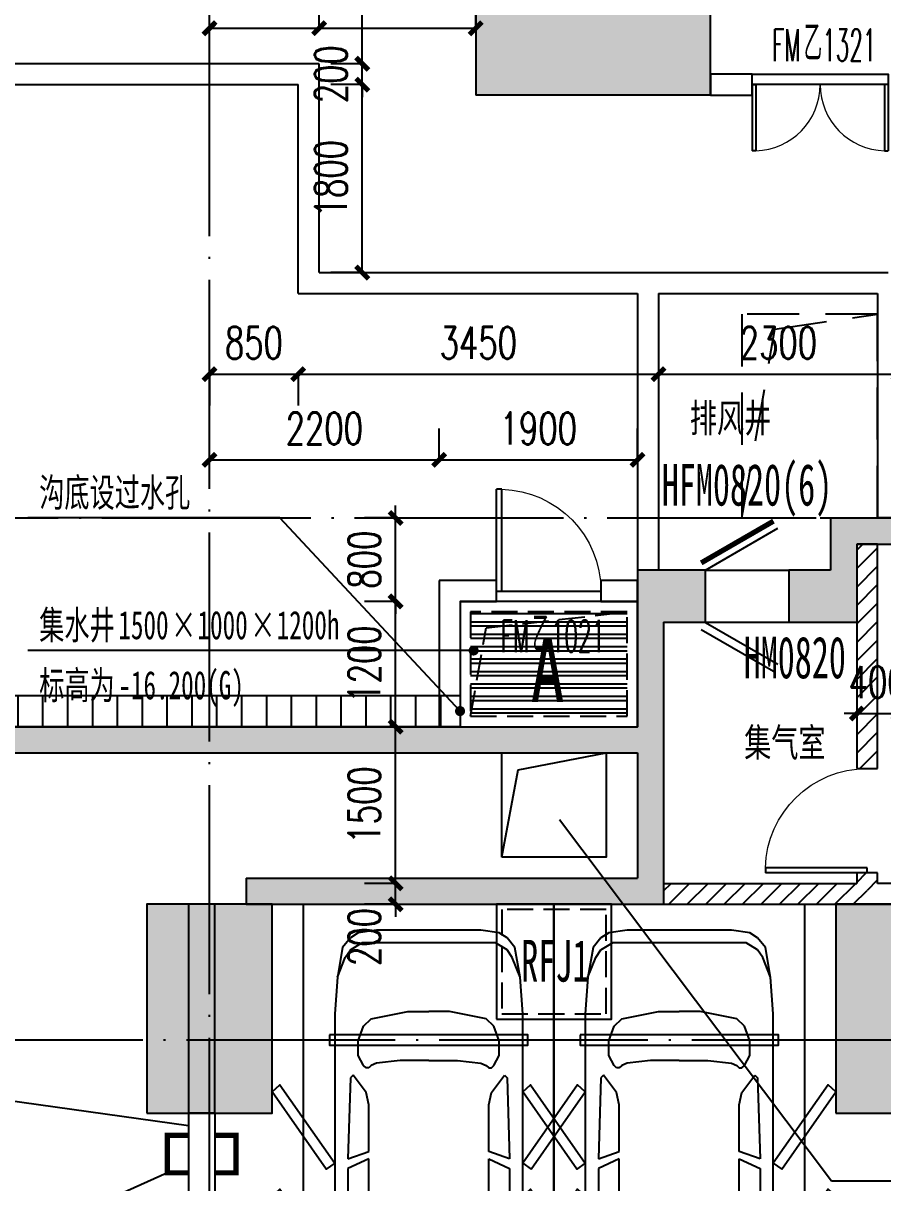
# Model space of a CAD drawing. Header units: millimetres. Extents: x 12325263 to 13848842, y -1463133 to 573208.
# Drawn here: x 12582812 to 12591047, y -1387255 to -1376148 of the extents above; entities that cross this region are included whole.
import ezdxf

# ---------------------------------------------------------------- set-up
doc = ezdxf.new("R2010")
doc.units = ezdxf.units.MM
doc.header["$LTSCALE"] = 1000
for name, pattern in [('ACAD_ISO02W100', [15, 12, -3]), ('DASH', [0.35, 0.25, -0.1]), ('DASHED2', [0.375, 0.25, -0.125]), ('DOTE', [2.42, 2, -0.2, 0.02, -0.2]), ('地下室负三层平面图$0$-3F平面$0$$AUDIT_BAD_LTYPE2', [0])]:
    doc.linetypes.add(name, pattern=pattern)
for name, color, linetype in [('A-ANNO-DIMS', 83, 'Continuous'), ('A-ANNO-TEXT', 7, 'Continuous'), ('A-AXIS', 16, 'DOTE'), ('A-COLS', 6, 'Continuous'), ('A-WALL', 5, 'Continuous'), ('A-WALL-PATT', 8, 'Continuous'), ('A_WALL(防火墙)', 151, 'Continuous'), ('AXIS', 3, 'Continuous'), ('DOOR_FIRE', 1, 'Continuous'), ('DOOR_FIRE_TEXT', 7, 'Continuous'), ('J-集水井', 40, 'Continuous'), ('PUB_DIM', 83, 'Continuous'), ('PUB_HATCH', 8, 'Continuous'), ('PUB_TEXT', 7, 'Continuous'), ('人防墙', 6, 'Continuous'), ('人防平时标注', 42, 'Continuous'), ('人防门', 60, 'Continuous'), ('人防门编号', 73, 'Continuous'), ('人防集水井', 62, 'Continuous'), ('商业酒店共享车位', 53, 'Continuous'), ('投影线', 6, 'ACAD_ISO02W100'), ('排水沟', 133, 'Continuous'), ('水沟+分水线', 133, 'Continuous')]:
    doc.layers.add(name, color=color, linetype=linetype)
doc.styles.add('-黑体', font='simhei.ttf')
doc.styles.add('_TCH_DIM_T3', font='SIMPLEX.shx', dxfattribs={"width": 0.705882, "bigfont": 'GBCBIG.shx'})
doc.styles.add('_TCH_WINDOW', font='SIMPLEX', dxfattribs={"width": 0.7, "height": 3.5, "bigfont": 'GBCBIG'})
doc.styles.add('TITXV', font='', dxfattribs={"width": 0.7})
doc.styles.add('宋体', font='', dxfattribs={"width": 0.65})
doc.styles.add('标注宋体', font='', dxfattribs={"width": 0.6})
doc.styles.get('TITXV').set_extended_font_data('SimSun')
doc.styles.get('宋体').set_extended_font_data('SimSun')
doc.styles.get('标注宋体').set_extended_font_data('NSimSun')
doc.dimstyles.new('_TCH_ARCH&&120', dxfattribs={"dimtxt": 306, "dimasz": 120, "dimexe": 300, "dimexo": 360, "dimgap": 147, "dimtad": 1, "dimdec": 0, "dimzin": 0, "dimdsep": 46, "dimtxsty": '_TCH_DIM_T3', "dimblk": 'ARCHTICK', "dimcen": 0.09, "dimclrt": 7, "dimazin": 2, "dimtfac": 1, "dimtdec": 0, "dimtix": 1, "dimtmove": 2, "dimatfit": 3, "dimfxl": 1, "dimfxlon": 1, "dimtolj": 1, "dimtzin": 0, "dimarcsym": 0})
pattern_1 = [(45, (0, 89.76), (-88.388383, 88.388383), [])]

# ---------------------------------------------------------------- blocks, each defined once
blk = doc.blocks.new('asdgafgfadagagfdhdagdgfasdgagRFJ1')
at = {"layer": '人防集水井'}
blk.add_lwpolyline([(-50, -1050), (1050, -1050), (1050, 50), (-50, 50)], close=True, dxfattribs=at)
at = {"layer": '人防集水井', "linetype": 'DASH'}
blk.add_lwpolyline([(0, -1000), (1000, -1000), (1000, 0), (0, 0)], close=True, dxfattribs=at)
at = {"layer": '人防集水井', "style": '标注宋体', "width": 0.6}
blk.add_text('RFJ1', height=400, dxfattribs=at).set_placement((186, -691))
blk = doc.blocks.new('asdgafgfadagagfdhdagdgfasdgagasdgdfgdsfh人防$DorLib2D$00000197')
at = {"color": 0}
for p, q in [((-0.5, 0.313), (0.366, 0.813)), ((-0.55, -0.399), (0.316, -0.899)), ((-0.5, -0.313), (0.366, -0.813))]:
    blk.add_line(p, q, dxfattribs=at)
at = {"color": 0, "const_width": 0.0625}
blk.add_lwpolyline([(-0.55, 0.399), (0.316, 0.899)], dxfattribs=at)
blk = doc.blocks.new('asdgafgf20230228-rf3')
at = {"layer": 'PUB_HATCH'}
for points in [[(47820, -20800), (47570, -20550), (47570, -21050), (47820, -21550)], [(47570, -20550), (47820, -20800), (52070, -20800), (52020, -20633), (51870, -20550)], [(45970, -21550), (46370, -21550), (46370, -21050), (45720, -21050)], [(45970, -21550), (45720, -21050), (45720, -22550), (45803, -22683), (45970, -22700)], [(47570, -21050), (47170, -21050), (47170, -21550), (47820, -21550)], [(34587, -22683), (34670, -22800), (45720, -22800), (45803, -22683), (45720, -22550), (34670, -22550)], [(45803, -22683), (45720, -22800), (45720, -24000), (45970, -24250), (45970, -22700)], [(41970, -24250), (45970, -24250), (45720, -24000), (41970, -24000)], [(41420, -24250), (41420, -26250), (41670, -26250), (41670, -24250)]]:
    blk.add_hatch(color=256, dxfattribs=at).paths.add_polyline_path(points)
at = {"layer": '人防墙'}
for p, q in [((47570, -20550), (47570, -21050)), ((47570, -20550), (51870, -20550)), ((47820, -20800), (47820, -21550)), ((47820, -20800), (52070, -20800)), ((46370, -21050), (45720, -21050)), ((45720, -21050), (45720, -22550)), ((46370, -21550), (46370, -21050)), ((47570, -21050), (47170, -21050)), ((47170, -21050), (47170, -21550)), ((45970, -21550), (46370, -21550)), ((45970, -21550), (45970, -22700)), ((47170, -21550), (47820, -21550)), ((34670, -22550), (45720, -22550)), ((45970, -22700), (45970, -24250)), ((34670, -22800), (45720, -22800)), ((45720, -22800), (45720, -24000)), ((41970, -24000), (45720, -24000)), ((41970, -24000), (41970, -24250)), ((41420, -24250), (41420, -26250)), ((41670, -24250), (41420, -24250)), ((41670, -26250), (41670, -24250)), ((41970, -24250), (45970, -24250)), ((41420, -26250), (41670, -26250))]:
    blk.add_line(p, q, dxfattribs=at)
at = {"layer": '人防平时标注'}
blk.add_line((41217, -26823), (39288, -27688), dxfattribs=at)
blk.add_circle((41217, -26823), 0, dxfattribs=at)
at = {"layer": '人防门'}
for p, q in [((46370, -21050), (47170, -21050)), ((46370, -21550), (47170, -21550)), ((41420, -26250, 0), (41420, -27050, 0)), ((41670, -26250, 0), (41670, -27050, 0))]:
    blk.add_line(p, q, dxfattribs=at)
at = {"layer": '人防门', "linetype": 'DASH'}
blk.add_line((41670, -26250), (41420, -26250), dxfattribs=at)
at = {"layer": '人防门', "const_width": 50, "elevation": 0}
for points in [[(41420, -26823), (41217, -26823), (41217, -26463), (41420, -26463)], [(41670, -26823), (41873, -26823), (41873, -26463), (41670, -26463)]]:
    blk.add_lwpolyline(points, dxfattribs=at)
at = {"layer": '人防门编号', "linetype": 'Continuous'}
for p, q in [((44972, -23439), (47577, -26898)), ((41420, -26371), (39664, -26126)), ((47577, -26898), (50382, -26898))]:
    blk.add_line(p, q, dxfattribs=at)
at = {"layer": '人防集水井'}
blk.add_lwpolyline([(44420, -23800), (44420, -22800), (45420, -22800), (45420, -23800)], close=True, dxfattribs=at)
blk.add_lwpolyline([(44420, -23800), (44577, -22962), (45420, -22800)], dxfattribs=at)
at = {"layer": '人防门', "xscale": 800, "yscale": 800, "zscale": 500, "rotation": 359.9999999999783}
blk.add_blockref('asdgafgfadagagfdhdagdgfasdgagasdgdfgdsfh人防$DorLib2D$00000197', (46770, -21300), dxfattribs=at)
at = {"layer": '人防集水井', "linetype": 'DASH', "rotation": 359.9995189825989}
blk.add_blockref('asdgafgfadagagfdhdagdgfasdgagRFJ1', (44420, -24300), dxfattribs=at)
at = {"layer": '人防门编号', "style": '标注宋体', "width": 0.6}
for s, p in [('HFM0820(6)', (45953, -20432)), ('HM0820', (46737, -22086, 0))]:
    blk.add_text(s, height=400, rotation=359.9995, dxfattribs=at).set_placement(p)
blk = doc.blocks.new('_FZH')
blk.add_lwpolyline([(-0.5, -0.5), (0.5, -0.5), (0.5, 0.5), (-0.5, 0.5)], close=True)
at = {"layer": 'PUB_HATCH'}
blk.add_solid([(-0.5, -0.5), (0.5, -0.5), (-0.5, 0.5), (0.5, 0.5)], dxfattribs=at)
blk = doc.blocks.new('asdgadfg')
at = {"layer": 'A-WALL-PATT'}
for points in [[(-15900, 19000), (-17150, 19300), (-17150, 9050), (-15900, 10250)], [(-14900, 10250), (-15900, 10250), (-17150, 9050), (-14900, 9050)]]:
    blk.add_hatch(color=256, dxfattribs=at).paths.add_polyline_path(points)
at = {"layer": 'A-WALL'}
for p, q in [((-17150, 19300), (-17150, 9050)), ((-14900, 9050), (-14900, 10250)), ((-14900, 9050), (-17150, 9050))]:
    blk.add_line(p, q, dxfattribs=at)
at = {"layer": 'A-COLS', "xscale": 1200, "yscale": 2000, "zscale": 2000}
for p in [(-19700, 300), (-13100, 300)]:
    blk.add_blockref('_FZH', p, dxfattribs=at)
blk = doc.blocks.new('A$C0F4A4D7E')
at = {"layer": 'J-集水井', "linetype": 'DASH'}
h = blk.add_hatch(dxfattribs=at)
h.set_pattern_fill('ANSI32', color=98, scale=25, angle=495, style=0)
h.set_pattern_definition([(180, (200, -200), (-2e-09, -119.0625), []), (180, (160.31, -160.31), (-2e-09, -119.0625), [])])
edge = h.paths.add_edge_path()
edge.add_line((0, 0), (1500, 0))
edge.add_line((1500, 0), (1500, 1000))
edge.add_line((1500, 1000), (0, 1000))
edge.add_line((0, 1000), (0, 0))
at = {"layer": 'J-集水井', "color": 251, "linetype": 'Continuous'}
blk.add_lwpolyline([(1600, 1100), (-100, 1100), (-100, -100), (1600, -100)], close=True, dxfattribs=at)
at = {"layer": 'J-集水井', "linetype": 'DASH'}
blk.add_lwpolyline([(1500, 1000), (0, 1000), (0, 0), (1500, 0)], close=True, dxfattribs=at)
blk.add_lwpolyline([(0, 0), (151, 847), (1500, 1000)], dxfattribs=at)
at = {"layer": 'J-集水井', "color": 7, "style": '-黑体', "width": 0.8}
blk.add_text('A', height=600, rotation=0, dxfattribs=at).set_placement((575, 136))
blk = doc.blocks.new('asdfsfsdf')
at = {"color": 253, "linetype": '地下室负三层平面图$0$-3F平面$0$$AUDIT_BAD_LTYPE2', "transparency": 33554559, "extrusion": (0.000447791, 3.52996e-16, 1)}
for p, q in [((-169, -110, 0), (-500, -141, 0)), ((169, -110, 0), (-169, -110, 0)), ((169, -110, 0), (500, -141, 0)), ((-725, -212, 0), (-825, -329, 0)), ((-500, -141, 0), (-725, -212, 0)), ((500, -141, 0), (725, -212, 0)), ((725, -212, 0), (825, -329, 0)), ((-825, -329, 0), (-875, -447, 0)), ((-350, -259, 0), (-575, -1318, 0)), ((350, -259, 0), (575, -1318, 0)), ((825, -329, 0), (875, -447, 0)), ((-575, -1412, 0), (-675, -1459, 0)), ((-275, -1365, 0), (-575, -1412, 0)), ((0, -1341), (-275, -1365, 0)), ((0, -1341), (275, -1365, 0)), ((275, -1365, 0), (575, -1412, 0)), ((575, -1412, 0), (675, -1459, 0)), ((-675, -1459, 0), (-750, -1553, 0)), ((-750, -1553, 0), (-525, -1953, 0)), ((750, -1553, 0), (525, -1953, 0)), ((675, -1459, 0), (750, -1553, 0)), ((-775, -2518, 0), (-775, -1671, 0)), ((-775, -1671, 0), (-575, -2024, 0)), ((775, -1671, 0), (575, -2024, 0)), ((775, -2518, 0), (775, -1671, 0)), ((-425, -1906, 0), (-275, -1882, 0)), ((-275, -1882, 0), (0, -1859)), ((275, -1882, 0), (0, -1859)), ((425, -1906, 0), (275, -1882, 0)), ((-525, -1953, 0), (-425, -1906, 0)), ((525, -1953, 0), (425, -1906, 0)), ((-575, -2024, 0), (-575, -2612, 0)), ((575, -2024, 0), (575, -2612, 0)), ((-575, -2612, 0), (-775, -2518, 0)), ((575, -2612, 0), (775, -2518, 0)), ((-775, -2612, 0), (-575, -2682, 0)), ((-750, -3388, 0), (-775, -2612, 0)), ((775, -2612, 0), (575, -2682, 0)), ((750, -3388, 0), (775, -2612, 0)), ((-575, -2682, 0), (-575, -3129, 0)), ((575, -2682, 0), (575, -3129, 0)), ((-575, -3129, 0), (-600, -3247, 0)), ((575, -3129, 0), (600, -3247, 0)), ((-600, -3247, 0), (-725, -3412, 0)), ((600, -3247, 0), (725, -3412, 0)), ((-725, -3412, 0), (-750, -3388, 0)), ((725, -3412, 0), (750, -3388, 0)), ((-625, -3506, 0), (-675, -3600, 0)), ((-600, -3482, 0), (-625, -3506, 0)), ((-575, -3482, 0), (-600, -3482, 0)), ((-550, -3506, 0), (-575, -3482, 0)), ((-500, -3529, 0), (-550, -3506, 0)), ((-275, -3553, 0), (-500, -3529, 0)), ((0, -3553), (-275, -3553, 0)), ((0, -3553), (275, -3553, 0)), ((275, -3553, 0), (500, -3529, 0)), ((500, -3529, 0), (550, -3506, 0)), ((550, -3506, 0), (575, -3482, 0)), ((575, -3482, 0), (600, -3482, 0)), ((600, -3482, 0), (625, -3506, 0)), ((625, -3506, 0), (675, -3600, 0)), ((-675, -3600, 0), (-675, -3741, 0)), ((675, -3600, 0), (675, -3741, 0)), ((-675, -3741, 0), (-625, -3882, 0)), ((675, -3741, 0), (625, -3882, 0)), ((-625, -3882, 0), (-550, -3953, 0)), ((625, -3882, 0), (550, -3953, 0)), ((-550, -3953, 0), (-200, -4024, 0)), ((550, -3953, 0), (200, -4024, 0)), ((-200, -4024, 0), (0, -4024)), ((200, -4024, 0), (0, -4024)), ((-875, -4353, 0), (-800, -4541, 0)), ((875, -4353, 0), (800, -4541, 0)), ((-800, -4541, 0), (-750, -4612, 0)), ((800, -4541, 0), (750, -4612, 0)), ((-750, -4612, 0), (-641, -4680, 0)), ((750, -4612, 0), (641, -4680, 0)), ((641, -4680, 0), (-641, -4680, 0))]:
    blk.add_line(p, q, dxfattribs=at)
for points in [[(-475, -24), (-150, 0), (150, 0), (475, -24), (725, -94), (800, -141), (875, -259), (900, -824), (900, -4000), (875, -4353), (825, -4635), (750, -4729), (675, -4776), (500, -4800), (-500, -4800), (-675, -4776), (-750, -4729), (-825, -4635), (-875, -4353), (-900, -4000), (-900, -824), (-875, -259), (-800, -141), (-725, -94)], [(-982, -1513), (-1500, -2253), (-1425, -2321), (-900, -1571)]]:
    blk.add_lwpolyline(points, close=True, dxfattribs=at)
at = {"color": 253, "linetype": '地下室负三层平面图$0$-3F平面$0$$AUDIT_BAD_LTYPE2', "transparency": 33554559, "extrusion": (0.000447791, 3.52996e-16, 1), "elevation": 0}
for points in [[(982, -1513), (1500, -2253), (1425, -2321), (900, -1571)], [(-900, -2571), (-982, -2513), (-1500, -3253), (-1425, -3321)], [(982, -2513), (1500, -3253), (1425, -3321), (900, -2571)]]:
    blk.add_lwpolyline(points, close=True, dxfattribs=at)
blk = doc.blocks.new('A$C06465456')
for points in [[(0, 5300), (2400, 5300), (2400, 0), (0, 0)], [(250, 4050), (250, 3950), (2150, 3950), (2150, 4050)]]:
    blk.add_lwpolyline(points, close=True)
at = {"xscale": -1, "rotation": 180}
blk.add_blockref('asdfsfsdf', (1200, 250), dxfattribs=at)
blk = doc.blocks.new('qlzw')
at = {"layer": 'A-AXIS'}
for p, q in [((12451166.8, 979489.8), (12451166.8, 1082089.8)), ((12411416.8, 1000989.8), (12486866.8, 1000989.8)), ((12404966.8, 995989.8), (12486866.8, 995989.8))]:
    blk.add_line(p, q, dxfattribs=at)
blk = doc.blocks.new('_ArchTick')
at = {"color": 0, "linetype": 'ByBlock', "const_width": 0.4}
blk.add_lwpolyline([(-0.5, -0.5), (0.5, 0.5)], dxfattribs=at)
blk = doc.blocks.new('*D2281')
at = {"layer": 'A-ANNO-DIMS', "color": 0, "lineweight": -2, "transparency": 16777216}
for p, q in [((12585647, -1376198), (12585647, -1375897)), ((12587147, -1376198), (12587147, -1375897)), ((12585647, -1376197), (12587147, -1376197))]:
    blk.add_line(p, q, dxfattribs=at)
at = {"layer": 'Defpoints', "color": 0, "transparency": 16777216}
for p in [(12587147, -1376197), (12585647, -1376837), (12587147, -1376837)]:
    blk.add_point(p, dxfattribs=at)
at = {"layer": 'A-ANNO-DIMS', "color": 0, "lineweight": -2, "transparency": 16777216, "xscale": 120, "yscale": 120, "zscale": 120, "rotation": 180}
blk.add_blockref('_ArchTick', (12585647, -1376197), dxfattribs=at)
at = {"layer": 'A-ANNO-DIMS', "color": 0, "lineweight": -2, "transparency": 16777216, "xscale": 120, "yscale": 120, "zscale": 120}
blk.add_blockref('_ArchTick', (12587147, -1376197), dxfattribs=at)
at = {"layer": 'A-ANNO-DIMS', "color": 7, "transparency": 16777216, "insert": (12586397, -1375897), "char_height": 306, "attachment_point": 5, "style": '_TCH_DIM_T3'}
blk.add_mtext('\\A1;1500', dxfattribs=at)
blk = doc.blocks.new('*D2282')
at = {"layer": 'A-ANNO-DIMS', "color": 0, "lineweight": -2, "transparency": 16777216}
for p, q in [((12584597, -1376198), (12584597, -1375897)), ((12585647, -1376198), (12585647, -1375897)), ((12584597, -1376197), (12585647, -1376197))]:
    blk.add_line(p, q, dxfattribs=at)
at = {"layer": 'Defpoints', "color": 0, "transparency": 16777216}
for p in [(12585647, -1376197), (12584597, -1376837), (12585647, -1376837)]:
    blk.add_point(p, dxfattribs=at)
at = {"layer": 'A-ANNO-DIMS', "color": 0, "lineweight": -2, "transparency": 16777216, "xscale": 120, "yscale": 120, "zscale": 120, "rotation": 180}
blk.add_blockref('_ArchTick', (12584597, -1376197), dxfattribs=at)
at = {"layer": 'A-ANNO-DIMS', "color": 0, "lineweight": -2, "transparency": 16777216, "xscale": 120, "yscale": 120, "zscale": 120}
blk.add_blockref('_ArchTick', (12585647, -1376197), dxfattribs=at)
at = {"layer": 'A-ANNO-DIMS', "color": 7, "transparency": 16777216, "insert": (12585122, -1375897), "char_height": 306, "attachment_point": 5, "style": '_TCH_DIM_T3'}
blk.add_mtext('\\A1;1050', dxfattribs=at)
blk = doc.blocks.new('*D3567')
at = {"layer": 'Defpoints', "color": 0, "transparency": 16777216}
for p in [(12590797, -1382087), (12591197, -1382087), (12591197, -1382760)]:
    blk.add_point(p, dxfattribs=at)
at = {"layer": 'PUB_DIM', "color": 0, "lineweight": -2, "transparency": 16777216}
for p, q in [((12590797, -1382760), (12590677, -1382760)), ((12590797, -1382759), (12590797, -1383060)), ((12590797, -1382760), (12591197, -1382760)), ((12591197, -1382759), (12591197, -1383060)), ((12591197, -1382760), (12591317, -1382760))]:
    blk.add_line(p, q, dxfattribs=at)
at = {"layer": 'PUB_DIM', "color": 0, "lineweight": -2, "transparency": 16777216, "xscale": 120, "yscale": 120, "zscale": 120}
blk.add_blockref('_ArchTick', (12590797, -1382760), dxfattribs=at)
at = {"layer": 'PUB_DIM', "color": 0, "lineweight": -2, "transparency": 16777216, "xscale": 120, "yscale": 120, "zscale": 120, "rotation": 180}
blk.add_blockref('_ArchTick', (12591197, -1382760), dxfattribs=at)
at = {"layer": 'PUB_DIM', "color": 7, "transparency": 16777216, "insert": (12590997, -1382460), "char_height": 306, "attachment_point": 5, "style": '_TCH_DIM_T3'}
blk.add_mtext('\\A1;400', dxfattribs=at)
blk = doc.blocks.new('*D3568')
at = {"layer": 'Defpoints', "color": 0, "transparency": 16777216}
for p in [(12586797, -1380330), (12584597, -1381487), (12586797, -1381487)]:
    blk.add_point(p, dxfattribs=at)
at = {"layer": 'PUB_DIM', "color": 0, "lineweight": -2, "transparency": 16777216}
for p, q in [((12584597, -1380331), (12584597, -1380030)), ((12586797, -1380331), (12586797, -1380030)), ((12584597, -1380330), (12586797, -1380330))]:
    blk.add_line(p, q, dxfattribs=at)
at = {"layer": 'PUB_DIM', "color": 0, "lineweight": -2, "transparency": 16777216, "xscale": 120, "yscale": 120, "zscale": 120, "rotation": 180}
blk.add_blockref('_ArchTick', (12584597, -1380330), dxfattribs=at)
at = {"layer": 'PUB_DIM', "color": 0, "lineweight": -2, "transparency": 16777216, "xscale": 120, "yscale": 120, "zscale": 120}
blk.add_blockref('_ArchTick', (12586797, -1380330), dxfattribs=at)
at = {"layer": 'PUB_DIM', "color": 7, "transparency": 16777216, "insert": (12585697, -1380030), "char_height": 306, "attachment_point": 5, "style": '_TCH_DIM_T3'}
blk.add_mtext('\\A1;2200', dxfattribs=at)
blk = doc.blocks.new('*D3569')
at = {"layer": 'Defpoints', "color": 0, "transparency": 16777216}
for p in [(12588697, -1380330), (12586797, -1381487), (12588697, -1381487)]:
    blk.add_point(p, dxfattribs=at)
at = {"layer": 'PUB_DIM', "color": 0, "lineweight": -2, "transparency": 16777216}
for p, q in [((12586797, -1380331), (12586797, -1380030)), ((12588697, -1380331), (12588697, -1380030)), ((12586797, -1380330), (12588697, -1380330))]:
    blk.add_line(p, q, dxfattribs=at)
at = {"layer": 'PUB_DIM', "color": 0, "lineweight": -2, "transparency": 16777216, "xscale": 120, "yscale": 120, "zscale": 120, "rotation": 180}
blk.add_blockref('_ArchTick', (12586797, -1380330), dxfattribs=at)
at = {"layer": 'PUB_DIM', "color": 0, "lineweight": -2, "transparency": 16777216, "xscale": 120, "yscale": 120, "zscale": 120}
blk.add_blockref('_ArchTick', (12588697, -1380330), dxfattribs=at)
at = {"layer": 'PUB_DIM', "color": 7, "transparency": 16777216, "insert": (12587747, -1380030), "char_height": 306, "attachment_point": 5, "style": '_TCH_DIM_T3'}
blk.add_mtext('\\A1;1900', dxfattribs=at)
blk = doc.blocks.new('*D3584')
at = {"layer": 'Defpoints', "color": 0, "transparency": 16777216}
for p in [(12588897, -1378737), (12591197, -1378737), (12591197, -1379510)]:
    blk.add_point(p, dxfattribs=at)
at = {"layer": 'PUB_DIM', "color": 0, "lineweight": -2, "transparency": 16777216}
for p, q in [((12588897, -1379509), (12588897, -1379810)), ((12588897, -1379510), (12591197, -1379510)), ((12591197, -1379509), (12591197, -1379810))]:
    blk.add_line(p, q, dxfattribs=at)
at = {"layer": 'PUB_DIM', "color": 0, "lineweight": -2, "transparency": 16777216, "xscale": 120, "yscale": 120, "zscale": 120, "rotation": 180}
blk.add_blockref('_ArchTick', (12588897, -1379510), dxfattribs=at)
at = {"layer": 'PUB_DIM', "color": 0, "lineweight": -2, "transparency": 16777216, "xscale": 120, "yscale": 120, "zscale": 120}
blk.add_blockref('_ArchTick', (12591197, -1379510), dxfattribs=at)
at = {"layer": 'PUB_DIM', "color": 7, "transparency": 16777216, "insert": (12590047, -1379210), "char_height": 306, "attachment_point": 5, "style": '_TCH_DIM_T3'}
blk.add_mtext('\\A1;2300', dxfattribs=at)
blk = doc.blocks.new('*D3585')
at = {"layer": 'Defpoints', "color": 0, "transparency": 16777216}
for p in [(12585447, -1378737), (12588897, -1378737), (12588897, -1379510)]:
    blk.add_point(p, dxfattribs=at)
at = {"layer": 'PUB_DIM', "color": 0, "lineweight": -2, "transparency": 16777216}
for p, q in [((12585447, -1379509), (12585447, -1379810)), ((12585447, -1379510), (12588897, -1379510)), ((12588897, -1379509), (12588897, -1379810))]:
    blk.add_line(p, q, dxfattribs=at)
at = {"layer": 'PUB_DIM', "color": 0, "lineweight": -2, "transparency": 16777216, "xscale": 120, "yscale": 120, "zscale": 120, "rotation": 180}
blk.add_blockref('_ArchTick', (12585447, -1379510), dxfattribs=at)
at = {"layer": 'PUB_DIM', "color": 0, "lineweight": -2, "transparency": 16777216, "xscale": 120, "yscale": 120, "zscale": 120}
blk.add_blockref('_ArchTick', (12588897, -1379510), dxfattribs=at)
at = {"layer": 'PUB_DIM', "color": 7, "transparency": 16777216, "insert": (12587172, -1379210), "char_height": 306, "attachment_point": 5, "style": '_TCH_DIM_T3'}
blk.add_mtext('\\A1;3450', dxfattribs=at)
blk = doc.blocks.new('*D3586')
at = {"layer": 'Defpoints', "color": 0, "transparency": 16777216}
for p in [(12584597, -1378737), (12585447, -1378737), (12585447, -1379510)]:
    blk.add_point(p, dxfattribs=at)
at = {"layer": 'PUB_DIM', "color": 0, "lineweight": -2, "transparency": 16777216}
for p, q in [((12584597, -1379509), (12584597, -1379810)), ((12584597, -1379510), (12585447, -1379510)), ((12585447, -1379509), (12585447, -1379810))]:
    blk.add_line(p, q, dxfattribs=at)
at = {"layer": 'PUB_DIM', "color": 0, "lineweight": -2, "transparency": 16777216, "xscale": 120, "yscale": 120, "zscale": 120, "rotation": 180}
blk.add_blockref('_ArchTick', (12584597, -1379510), dxfattribs=at)
at = {"layer": 'PUB_DIM', "color": 0, "lineweight": -2, "transparency": 16777216, "xscale": 120, "yscale": 120, "zscale": 120}
blk.add_blockref('_ArchTick', (12585447, -1379510), dxfattribs=at)
at = {"layer": 'PUB_DIM', "color": 7, "transparency": 16777216, "insert": (12585022, -1379210), "char_height": 306, "attachment_point": 5, "style": '_TCH_DIM_T3'}
blk.add_mtext('\\A1;850', dxfattribs=at)
blk = doc.blocks.new('*D3587')
at = {"layer": 'Defpoints', "color": 0, "transparency": 16777216}
for p in [(12586380, -1384387), (12586997, -1384387), (12586997, -1384587)]:
    blk.add_point(p, dxfattribs=at)
at = {"layer": 'PUB_DIM', "color": 0, "lineweight": -2, "transparency": 16777216}
for p, q in [((12586380, -1384387), (12586380, -1384267)), ((12586381, -1384387), (12586080, -1384387)), ((12586380, -1384587), (12586380, -1384387)), ((12586381, -1384587), (12586080, -1384587)), ((12586380, -1384587), (12586380, -1384707))]:
    blk.add_line(p, q, dxfattribs=at)
at = {"layer": 'PUB_DIM', "color": 0, "lineweight": -2, "transparency": 16777216, "xscale": 120, "yscale": 120, "zscale": 120}
for p, rotation in [((12586380, -1384387), 270), ((12586380, -1384587), 90)]:
    blk.add_blockref('_ArchTick', p, dxfattribs=dict(at, rotation=rotation))
at = {"layer": 'PUB_DIM', "color": 7, "transparency": 16777216, "insert": (12586080, -1384901), "char_height": 306, "attachment_point": 5, "rotation": 90, "style": '_TCH_DIM_T3'}
blk.add_mtext('\\A1;200', dxfattribs=at)
blk = doc.blocks.new('*D3588')
at = {"layer": 'Defpoints', "color": 0, "transparency": 16777216}
for p in [(12586380, -1382887), (12586997, -1382887), (12586997, -1384387)]:
    blk.add_point(p, dxfattribs=at)
at = {"layer": 'PUB_DIM', "color": 0, "lineweight": -2, "transparency": 16777216}
for p, q in [((12586381, -1382887), (12586080, -1382887)), ((12586380, -1384387), (12586380, -1382887)), ((12586381, -1384387), (12586080, -1384387))]:
    blk.add_line(p, q, dxfattribs=at)
at = {"layer": 'PUB_DIM', "color": 0, "lineweight": -2, "transparency": 16777216, "xscale": 120, "yscale": 120, "zscale": 120}
for p, rotation in [((12586380, -1382887), 90), ((12586380, -1384387), 270)]:
    blk.add_blockref('_ArchTick', p, dxfattribs=dict(at, rotation=rotation))
at = {"layer": 'PUB_DIM', "color": 7, "transparency": 16777216, "insert": (12586080, -1383637), "char_height": 306, "attachment_point": 5, "rotation": 90, "style": '_TCH_DIM_T3'}
blk.add_mtext('\\A1;1500', dxfattribs=at)
blk = doc.blocks.new('*D3589')
at = {"layer": 'Defpoints', "color": 0, "transparency": 16777216}
for p in [(12586380, -1381687), (12586997, -1381687), (12586997, -1382887)]:
    blk.add_point(p, dxfattribs=at)
at = {"layer": 'PUB_DIM', "color": 0, "lineweight": -2, "transparency": 16777216}
for p, q in [((12586381, -1381687), (12586080, -1381687)), ((12586380, -1382887), (12586380, -1381687)), ((12586381, -1382887), (12586080, -1382887))]:
    blk.add_line(p, q, dxfattribs=at)
at = {"layer": 'PUB_DIM', "color": 0, "lineweight": -2, "transparency": 16777216, "xscale": 120, "yscale": 120, "zscale": 120}
for p, rotation in [((12586380, -1381687), 90), ((12586380, -1382887), 270)]:
    blk.add_blockref('_ArchTick', p, dxfattribs=dict(at, rotation=rotation))
at = {"layer": 'PUB_DIM', "color": 7, "transparency": 16777216, "insert": (12586080, -1382287), "char_height": 306, "attachment_point": 5, "rotation": 90, "style": '_TCH_DIM_T3'}
blk.add_mtext('\\A1;1200', dxfattribs=at)
blk = doc.blocks.new('*D3590')
at = {"layer": 'Defpoints', "color": 0, "transparency": 16777216}
for p in [(12586380, -1380887), (12586997, -1380887), (12586997, -1381687)]:
    blk.add_point(p, dxfattribs=at)
at = {"layer": 'PUB_DIM', "color": 0, "lineweight": -2, "transparency": 16777216}
for p, q in [((12586380, -1380887), (12586380, -1380767)), ((12586381, -1380887), (12586080, -1380887)), ((12586380, -1381687), (12586380, -1380887)), ((12586381, -1381687), (12586080, -1381687)), ((12586380, -1381687), (12586380, -1381807))]:
    blk.add_line(p, q, dxfattribs=at)
at = {"layer": 'PUB_DIM', "color": 0, "lineweight": -2, "transparency": 16777216, "xscale": 120, "yscale": 120, "zscale": 120}
for p, rotation in [((12586380, -1380887), 270), ((12586380, -1381687), 90)]:
    blk.add_blockref('_ArchTick', p, dxfattribs=dict(at, rotation=rotation))
at = {"layer": 'PUB_DIM', "color": 7, "transparency": 16777216, "insert": (12586080, -1381287), "char_height": 306, "attachment_point": 5, "rotation": 90, "style": '_TCH_DIM_T3'}
blk.add_mtext('\\A1;800', dxfattribs=at)
blk = doc.blocks.new('*D3626')
at = {"layer": 'Defpoints', "color": 0, "transparency": 16777216}
for p in [(12586060, -1374837), (12587347, -1374837), (12587347, -1376537)]:
    blk.add_point(p, dxfattribs=at)
at = {"layer": 'PUB_DIM', "color": 0, "lineweight": -2, "transparency": 16777216}
for p, q in [((12586061, -1374837), (12585760, -1374837)), ((12586060, -1376537), (12586060, -1374837)), ((12586061, -1376537), (12585760, -1376537))]:
    blk.add_line(p, q, dxfattribs=at)
at = {"layer": 'PUB_DIM', "color": 0, "lineweight": -2, "transparency": 16777216, "xscale": 120, "yscale": 120, "zscale": 120}
for p, rotation in [((12586060, -1374837), 90), ((12586060, -1376537), 270)]:
    blk.add_blockref('_ArchTick', p, dxfattribs=dict(at, rotation=rotation))
at = {"layer": 'PUB_DIM', "color": 7, "transparency": 16777216, "insert": (12585760, -1375687), "char_height": 306, "attachment_point": 5, "rotation": 90, "style": '_TCH_DIM_T3'}
blk.add_mtext('\\A1;1700', dxfattribs=at)
blk = doc.blocks.new('*D3627')
at = {"layer": 'Defpoints', "color": 0, "transparency": 16777216}
for p in [(12586060, -1376537), (12587347, -1376537), (12587347, -1376737)]:
    blk.add_point(p, dxfattribs=at)
at = {"layer": 'PUB_DIM', "color": 0, "lineweight": -2, "transparency": 16777216}
for p, q in [((12586060, -1376537), (12586060, -1376417)), ((12586061, -1376537), (12585760, -1376537)), ((12586060, -1376737), (12586060, -1376537)), ((12586061, -1376737), (12585760, -1376737)), ((12586060, -1376737), (12586060, -1376857))]:
    blk.add_line(p, q, dxfattribs=at)
at = {"layer": 'PUB_DIM', "color": 0, "lineweight": -2, "transparency": 16777216, "xscale": 120, "yscale": 120, "zscale": 120}
for p, rotation in [((12586060, -1376537), 270), ((12586060, -1376737), 90)]:
    blk.add_blockref('_ArchTick', p, dxfattribs=dict(at, rotation=rotation))
at = {"layer": 'PUB_DIM', "color": 7, "transparency": 16777216, "insert": (12585760, -1376637), "char_height": 306, "attachment_point": 5, "rotation": 90, "style": '_TCH_DIM_T3'}
blk.add_mtext('\\A1;200', dxfattribs=at)
blk = doc.blocks.new('*D3628')
at = {"layer": 'Defpoints', "color": 0, "transparency": 16777216}
for p in [(12586060, -1376737), (12587347, -1376737), (12587347, -1378537)]:
    blk.add_point(p, dxfattribs=at)
at = {"layer": 'PUB_DIM', "color": 0, "lineweight": -2, "transparency": 16777216}
for p, q in [((12586061, -1376737), (12585760, -1376737)), ((12586060, -1378537), (12586060, -1376737)), ((12586061, -1378537), (12585760, -1378537))]:
    blk.add_line(p, q, dxfattribs=at)
at = {"layer": 'PUB_DIM', "color": 0, "lineweight": -2, "transparency": 16777216, "xscale": 120, "yscale": 120, "zscale": 120}
for p, rotation in [((12586060, -1376737), 90), ((12586060, -1378537), 270)]:
    blk.add_blockref('_ArchTick', p, dxfattribs=dict(at, rotation=rotation))
at = {"layer": 'PUB_DIM', "color": 7, "transparency": 16777216, "insert": (12585760, -1377637), "char_height": 306, "attachment_point": 5, "rotation": 90, "style": '_TCH_DIM_T3'}
blk.add_mtext('\\A1;1800', dxfattribs=at)
blk = doc.blocks.new('$DorLib2D$00000001')
for p, q in [((0.45, 0.975), (0.5, 0.975)), ((0.45, 0), (0.45, 0.975)), ((0.5, 0), (0.5, 0.975)), ((0.5, 0), (0.45, 0))]:
    blk.add_line(p, q)
at = {"lineweight": 13}
blk.add_arc((0.475, 0), 0.975, 91.4693, 180, dxfattribs=at)
blk = doc.blocks.new('$DorLib2D$00000002')
for p, q in [((-0.5, 0), (-0.5, 0.4875)), ((-0.475, 0.4875), (-0.5, 0.4875)), ((-0.475, 0), (-0.475, 0.4875)), ((0.475, 0), (0.475, 0.4875)), ((0.475, 0.4875), (0.5, 0.4875)), ((0.5, 0), (0.5, 0.4875)), ((-0.5, 0), (-0.475, 0)), ((0.5, 0), (0.475, 0))]:
    blk.add_line(p, q)
at = {"lineweight": 13}
for centre, start, end in [((-0.4875, 0), 0, 88.53072), ((0.4875, 0), 91.46928, 180)]:
    blk.add_arc(centre, 0.4875, start, end, dxfattribs=at)

msp = doc.modelspace()

# ---------------------------------------------------------------- hatches: boundary and pattern name
at = {"layer": 'A-WALL-PATT'}
h = msp.add_hatch(dxfattribs=at)
h.set_pattern_fill('ANSI37', color=252, scale=400)
h.set_pattern_definition([(45, (0, 0), (-449.012806, 449.012806), []), (135, (0, 0), (-449.012806, -449.012806), [])])
h.paths.add_polyline_path([(12504241.6, -1283958), (12637591.6, -1283958), (12637591.6, -1405608), (12504241.6, -1405608)])
h.paths.add_polyline_path([(12536667.4, -1284257.5), (12508912.2, -1303721.7), (12510476.6, -1305952.6), (12510476.6, -1360683.5), (12523697, -1360697.5), (12523657.2, -1398386.8), (12613949.5, -1398386.7), (12628138.6, -1317575.9), (12611264, -1314613), (12574996.8, -1314613), (12574997.8, -1307236.8), (12568296.8, -1307236.8), (12568296.8, -1310085.9), (12554779.2, -1310084.1)], flags=16)
h = msp.add_hatch(dxfattribs=at)
h.set_pattern_fill('普通砖', color=256, scale=50, style=0)
h.set_pattern_definition(pattern_1)
h.paths.add_polyline_path([(12590796.8, -1381136.8), (12590796.8, -1383286.8), (12590996.8, -1383286.8), (12590996.8, -1381136.8)])
h = msp.add_hatch(dxfattribs=at)
h.set_pattern_fill('普通砖', color=256, scale=50, style=0)
h.set_pattern_definition(pattern_1)
h.paths.add_polyline_path([(12590996.8, -1384386.8), (12590996.8, -1384286.8), (12590796.8, -1384286.8), (12590796.8, -1384386.8), (12590896.8, -1384453.5)])
h = msp.add_hatch(dxfattribs=at)
h.set_pattern_fill('普通砖', color=256, scale=50, style=0)
h.set_pattern_definition(pattern_1)
h.paths.add_polyline_path([(12588946.8, -1384586.8), (12590896.8, -1384586.8), (12590896.8, -1384453.5), (12590796.8, -1384386.8), (12588946.8, -1384386.8)])
at = {"layer": '排水沟'}
h = msp.add_hatch(dxfattribs=at)
h.set_pattern_fill('ANSI31', color=256, scale=150, angle=45)
h.set_pattern_definition([(90, (0, 0), (-238.125, 4e-14), [])])
h.paths.add_polyline_path([(12586996.8, -1382886.8), (12577646.8, -1382886.7), (12577646.8, -1382586.7), (12586996.8, -1382586.7)])

# ---------------------------------------------------------------- linework, layer by layer
at = {"layer": 'A-WALL'}
for p, q in [((12585646.8, -1376536.8), (12579696.8, -1376536.8)), ((12585646.8, -1378536.8), (12585646.8, -1376536.8)), ((12589796.8, -1376636.8), (12589396.8, -1376636.8)), ((12589396.8, -1376636.8), (12589396.8, -1376836.8)), ((12589796.8, -1376836.8), (12589796.8, -1376636.8)), ((12579696.8, -1376736.8), (12585446.8, -1376736.8)), ((12585446.8, -1378736.8), (12585446.8, -1376736.8)), ((12589396.8, -1376836.8), (12589796.8, -1376836.8)), ((12585646.8, -1378536.8), (12588796.8, -1378536.8)), ((12588796.8, -1378536.8), (12591096.8, -1378536.8)), ((12585446.8, -1378736.8), (12588696.8, -1378736.8)), ((12588696.8, -1378736.8), (12588696.8, -1381386.8)), ((12588896.8, -1378736.8), (12588896.8, -1381386.8)), ((12588896.8, -1378736.8), (12590996.8, -1378736.8)), ((12590996.8, -1378736.8), (12590996.8, -1380886.8)), ((12591196.8, -1380886.8), (12590996.8, -1380886.8)), ((12588896.8, -1381386.8), (12588696.8, -1381386.8)), ((12587346.8, -1381486.8), (12586796.8, -1381486.8)), ((12586796.8, -1381486.8), (12586796.8, -1382886.8)), ((12587346.8, -1381686.8), (12587346.8, -1381486.8)), ((12588696.8, -1381486.8), (12588346.8, -1381486.8)), ((12588346.8, -1381486.8), (12588346.8, -1381686.8)), ((12588696.8, -1381686.8), (12588696.8, -1381486.8)), ((12586996.8, -1381686.8), (12587346.8, -1381686.8)), ((12586996.8, -1381686.8), (12586996.8, -1382886.8)), ((12588346.8, -1381686.8), (12588696.8, -1381686.8)), ((12586996.8, -1382886.8), (12586796.8, -1382886.8)), ((12593746.8, -1384386.8), (12590996.8, -1384386.8)), ((12590896.8, -1384586.8), (12593746.8, -1384586.8))]:
    msp.add_line(p, q, dxfattribs=at)
at = {"layer": 'A_WALL(防火墙)'}
for p, q in [((12590796.8, -1381136.8), (12590796.8, -1383286.8)), ((12590996.8, -1381136.8), (12590796.8, -1381136.8)), ((12590996.8, -1383286.8), (12590996.8, -1381136.8)), ((12590796.8, -1383286.8), (12590996.8, -1383286.8)), ((12590996.8, -1384286.8), (12590796.8, -1384286.8)), ((12590796.8, -1384286.8), (12590796.8, -1384386.8)), ((12590996.8, -1384386.8), (12590996.8, -1384286.8)), ((12588946.8, -1384386.8), (12590796.8, -1384386.8)), ((12588946.8, -1384386.8), (12588946.8, -1384586.8)), ((12588946.8, -1384586.8), (12590896.8, -1384586.8))]:
    msp.add_line(p, q, dxfattribs=at)
at = {"layer": 'AXIS'}
for p, q in [((12585270, -1380886.8), (12582857.5, -1380886.8)), ((12586996.8, -1382736.7), (12585270, -1380886.8)), ((12586384.9, -1382156.8), (12582857.5, -1382156.8)), ((12587126.8, -1382156.8), (12586384.9, -1382156.8))]:
    msp.add_line(p, q, dxfattribs=at)
at = {"layer": 'AXIS', "const_width": 48}
for points in [[(12587150.8, -1382156.8, 1), (12587102.8, -1382156.8, 1)], [(12587013.2, -1382754.3, 1), (12586980.4, -1382719.2, 1)]]:
    msp.add_lwpolyline(points, format="xyb", close=True, dxfattribs=at)
at = {"layer": 'DOOR_FIRE'}
for points in [[(12589796.8, -1376636.8), (12591096.8, -1376636.8), (12591096.8, -1376736.8), (12589796.8, -1376736.8)], [(12587346.8, -1381586.8), (12588346.8, -1381586.8), (12588346.8, -1381686.8), (12587346.8, -1381686.8)]]:
    msp.add_lwpolyline(points, close=True, dxfattribs=at)
at = {"layer": '投影线', "linetype": 'DASHED2', "ltscale": 2}
msp.add_lwpolyline([(12590996.8, -1378936.7), (12589696.8, -1378936.7), (12589696.8, -1380886.8), (12590996.8, -1380886.8)], close=True, dxfattribs=at)
msp.add_lwpolyline([(12589696.8, -1380886.8), (12590012.9, -1379078), (12590996.8, -1378936.7)], dxfattribs=at)
at = {"layer": '排水沟'}
msp.add_lwpolyline([(12586996.8, -1382886.8), (12577646.8, -1382886.7), (12577646.8, -1382586.7), (12586996.8, -1382586.7)], close=True, dxfattribs=at)

# ---------------------------------------------------------------- block references
msp.add_blockref('asdgadfg', (12604296.8, -1385886.8))
at = {"layer": 'A_WALL(防火墙)'}
msp.add_blockref('qlzw', (133430, -2381876.5), dxfattribs=at)
at = {"layer": 'DOOR_FIRE', "xscale": -1300, "yscale": -1300, "zscale": 200}
msp.add_blockref('$DorLib2D$00000002', (12590446.8, -1376736.8), dxfattribs=at)
at = {"layer": 'DOOR_FIRE', "zscale": 200}
for p, xscale, yscale, rotation in [((12587846.8, -1381586.8), -1000, 1000, 359.9999999999719), ((12590896.8, -1383786.8), 1000, -1000, 270)]:
    msp.add_blockref('$DorLib2D$00000001', p, dxfattribs=dict(at, xscale=xscale, yscale=yscale, rotation=rotation))
at = {"layer": '人防墙'}
msp.add_blockref('asdgafgf20230228-rf3', (12542976.8, -1360336.8), dxfattribs=at)
at = {"layer": '商业酒店共享车位'}
for p in [(12585496.8, -1389886.8), (12587896.8, -1389886.8)]:
    msp.add_blockref('A$C06465456', p, dxfattribs=at)
at = {"layer": '水沟+分水线'}
msp.add_blockref('A$C0F4A4D7E', (12587096.8, -1382786.8), dxfattribs=at)

# ---------------------------------------------------------------- texts
at = {"layer": 'A-ANNO-TEXT', "style": 'TITXV', "width": 0.7}
for s, p in [('排风井', (12589198.5, -1380065.7, 0)), ('集气室', (12589718.7, -1383173.9, 0))]:
    msp.add_text(s, height=271.9, dxfattribs=at).set_placement(p)
at = {"layer": 'DOOR_FIRE_TEXT', "style": '_TCH_WINDOW'}
for s, height, width, p in [('FM', 306, 0.494118, (12589987.5, -1376510.9)), ('乙', 347.2, 0.7, (12590289.9, -1376510.9)), ('1321', 306, 0.494118, (12590466.9, -1376510.9)), ('FM', 306, 0.494118, (12587387.5, -1382172.7)), ('乙', 347.2, 0.7, (12587689.9, -1382172.7)), ('1021', 306, 0.494118, (12587866.9, -1382172.7))]:
    msp.add_text(s, height=height, dxfattribs=dict(at, width=width)).set_placement(p)
at = {"layer": 'PUB_TEXT', "style": '宋体', "width": 0.65}
for s, p in [('沟底设过水孔', (12582965.5, -1380778.8)), ('集水井', (12582965.5, -1382048.8)), ('1500', (12583723.8, -1382048.8)), ('×', (12584229.3, -1382048.8)), ('1000', (12584482, -1382048.8)), ('×', (12584987.5, -1382048.8)), ('1200h', (12585240.3, -1382048.8)), ('标高为', (12582965.5, -1382624.8)), ('-16.200(G)', (12583723.8, -1382624.8))]:
    msp.add_text(s, height=271.9, dxfattribs=at).set_placement(p)

# ---------------------------------------------------------------- dimensions: what is measured, and where the dimension line sits
at = {"layer": 'A-ANNO-DIMS'}
for p1, p2, picture, middle in [((12584596.8, -1376836.8), (12585646.8, -1376836.8), '*D2282', (12585121.8, -1375897.1)), ((12585646.8, -1376836.8), (12587146.8, -1376836.8), '*D2281', (12586396.8, -1375897.1))]:
    dim = msp.add_aligned_dim(p1=p1, p2=p2, distance=639.7, dimstyle='_TCH_ARCH&&120', dxfattribs=at)
    dim.commit()
    dim.dimension.update_dxf_attribs({"geometry": picture, "text_midpoint": middle})
at = {"layer": 'PUB_DIM'}
for p1, p2, distance, picture, middle in [((12587346.8, -1376536.8), (12587346.8, -1374836.8), 1286.8, '*D3626', (12585760, -1375686.8)), ((12587346.8, -1376736.8), (12587346.8, -1376536.8), 1286.8, '*D3627', (12585760, -1376636.8)), ((12587346.8, -1378536.8), (12587346.8, -1376736.8), 1286.8, '*D3628', (12585760, -1377636.8)), ((12584596.8, -1378736.8), (12585446.8, -1378736.8), -773.2, '*D3586', (12585021.8, -1379210)), ((12585446.8, -1378736.8), (12588896.8, -1378736.8), -773.2, '*D3585', (12587171.8, -1379210)), ((12588896.8, -1378736.8), (12591196.8, -1378736.8), -773.2, '*D3584', (12590046.8, -1379210)), ((12584596.8, -1381486.8), (12586796.8, -1381486.8), 1156.8, '*D3568', (12585696.8, -1380030)), ((12586796.8, -1381486.8), (12588696.8, -1381486.8), 1156.8, '*D3569', (12587746.8, -1380030)), ((12586996.8, -1381686.8), (12586996.8, -1380886.8), 616.8, '*D3590', (12586080, -1381286.8)), ((12586996.8, -1382886.8), (12586996.8, -1381686.8), 616.8, '*D3589', (12586080, -1382286.8)), ((12590796.8, -1382086.8), (12591196.8, -1382086.8), -673.2, '*D3567', (12590996.8, -1382460)), ((12586996.8, -1384386.8), (12586996.8, -1382886.8), 616.8, '*D3588', (12586080, -1383636.8))]:
    dim = msp.add_aligned_dim(p1=p1, p2=p2, distance=distance, dimstyle='_TCH_ARCH&&120', dxfattribs=at)
    dim.commit()
    dim.dimension.update_dxf_attribs({"geometry": picture, "text_midpoint": middle})
dim = msp.add_linear_dim(base=(12586380, -1384386.8), p1=(12586996.8, -1384586.8), p2=(12586996.8, -1384386.8), angle=90, dimstyle='_TCH_ARCH&&120', dxfattribs=at)
dim.commit()
dim.dimension.update_dxf_attribs({"geometry": '*D3587', "text_midpoint": (12586080, -1384901.2), "dimtype": 129})

doc.saveas('drawing.dxf')
